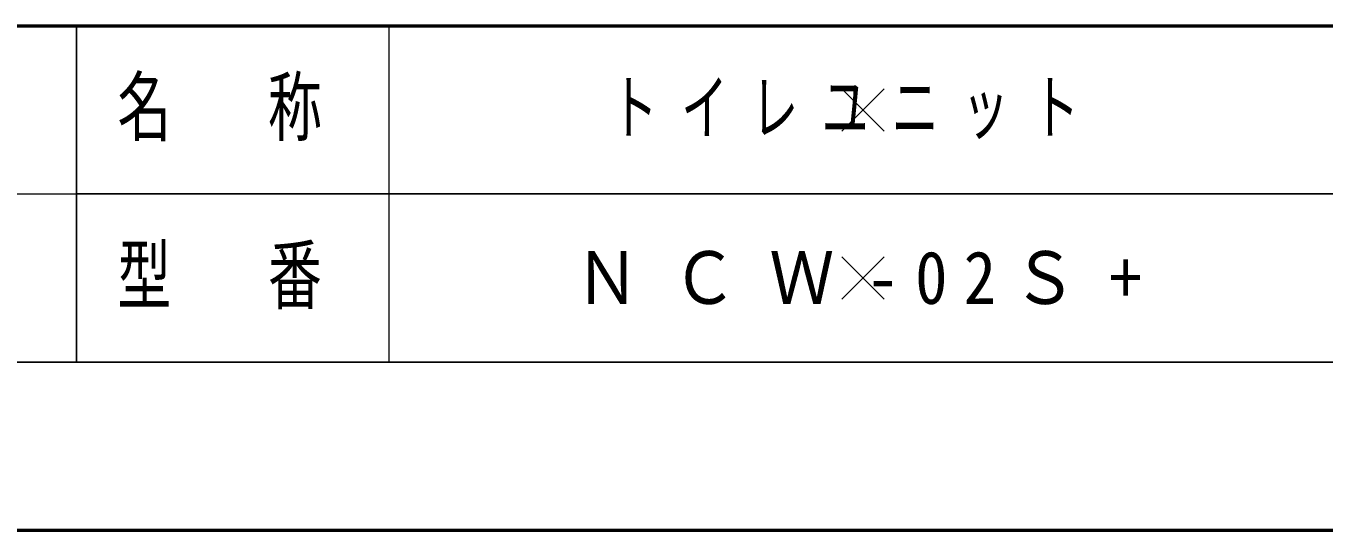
# Model space of a CAD drawing. Units: millimetres, scale not verified. Extents: x -11550 to 0, y -62370 to 8010.
# Drawn here: x -5688 to -4067, y -8910 to -8280 of the extents above; entities that cross this region are included whole.
import ezdxf

# ---------------------------------------------------------------- set-up
doc = ezdxf.new("R2010")
doc.units = ezdxf.units.MM
doc.header["$LTSCALE"] = 30
doc.layers.add('layer1', color=4, linetype='Continuous', lineweight=25)
doc.styles.add('ＭＳ ゴシック', font='')
doc.styles.get('ＭＳ ゴシック').set_extended_font_data('MS Gothic')

# ---------------------------------------------------------------- blocks, each defined once
blk = doc.blocks.new('x')
at = {"color": 0, "linetype": 'Continuous', "lineweight": -2}
for p, q in [((-0.884, -0.884), (0.884, 0.884)), ((0.884, -0.884), (-0.884, 0.884))]:
    blk.add_line(p, q, dxfattribs=at)

msp = doc.modelspace()

# ---------------------------------------------------------------- linework, layer by layer
at = {"layer": 'layer1', "color": 7, "lineweight": 50}
for p, q in [((-11550, -8280), (0, -8280)), ((-11550, -8910), (0, -8910))]:
    msp.add_line(p, q, dxfattribs=at)
at = {"layer": 'layer1', "color": 6}
for p, q in [((-5625, -8280), (-5625, -8700)), ((-5625, -8490), (-2100, -8490)), ((-7275, -8700), (0, -8700))]:
    msp.add_line(p, q, dxfattribs=at)
at = {"layer": 'layer1', "color": 7, "lineweight": 13}
for p, q in [((-5235, -8280), (-5235, -8700)), ((-7275, -8490), (-5625, -8490))]:
    msp.add_line(p, q, dxfattribs=at)

# ---------------------------------------------------------------- block references
at = {"layer": 'layer1', "color": 7, "xscale": 30, "yscale": 30}
for p in [(-4642.5, -8385), (-4642.5, -8595)]:
    msp.add_blockref('x', p, dxfattribs=at)

# ---------------------------------------------------------------- texts
at = {"layer": 'layer1', "char_height": 70.38, "attachment_point": 4, "style": 'ＭＳ ゴシック'}
for s, insert in [('\\T1.4;\\W0.7;名\u3000称', (-5574, -8385)), ('\\T1.4;\\W0.7;型\u3000番', (-5574, -8595))]:
    msp.add_mtext(s, dxfattribs=dict(at, insert=insert))
at = {"layer": 'layer1', "color": 7, "char_height": 65.98, "attachment_point": 4, "style": 'ＭＳ ゴシック'}
for s, insert in [('\\T1.5;\\W0.65;トイレユニット', (-4957.5, -8385)), ('\\T1.5;\\W0.9;ＮＣＷ-02Ｓ+', (-5002.5, -8595))]:
    msp.add_mtext(s, dxfattribs=dict(at, insert=insert))

doc.saveas('drawing.dxf')
